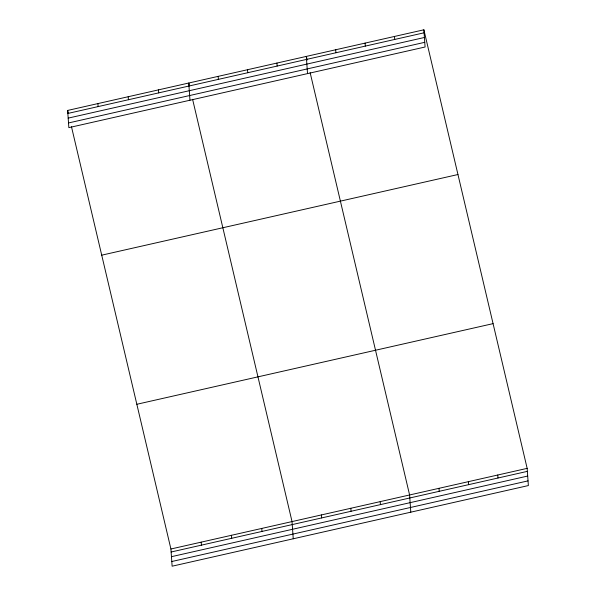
<?xml version="1.0" encoding="UTF-8"?>
<svg xmlns="http://www.w3.org/2000/svg" width="596" height="596" viewBox="0 0 596 596"><rect width="100%" height="100%" fill="white"/><g stroke="black" fill="none" stroke-linecap="round" stroke-linejoin="round"><path stroke-width="0.89" d="M423.875 29.8L425.082 47.002L68.845 127.641L67.639 110.439L423.875 29.8L527.155 468.359L528.361 485.561L172.125 566.2L170.918 548.998L71.475 126.724M67.855 113.449L424.084 32.802M68.182 118.127L424.412 37.488M68.518 122.955L424.754 42.316M101.722 255.17L457.959 174.524M136.842 404.274L493.071 323.635M170.918 548.998L527.155 468.359M171.126 552.008L527.363 471.362M171.454 556.686L527.691 476.048M171.797 561.514L528.034 480.875M307.171 60.032L306.322 56.411L307.521 73.613M310.151 72.697L409.601 494.971L410.8 512.173M189.401 85.735L188.761 83.023L189.968 100.225M192.597 99.309L292.04 521.582L293.239 538.784M67.639 110.439L68.279 113.158M497.764 475.012L497.973 478.014M468.374 481.665L468.59 484.667M438.984 488.318L439.2 491.32M394.485 36.453L394.701 39.455M365.095 43.106L365.311 46.108M380.211 501.623L380.419 504.626M335.712 49.759L335.921 52.761M350.82 508.276L351.029 511.279M321.43 514.929L321.639 517.931M276.931 63.064L277.14 66.067M247.541 69.717L247.75 72.719M261.763 528.436L261.972 531.446M218.151 76.37L218.36 79.372M231.479 535.29L231.688 538.3M201.202 542.144L201.411 545.154M158.484 89.877L158.692 92.879M128.2 96.731L128.416 99.741M97.923 103.585L98.131 106.595"/></g></svg>
